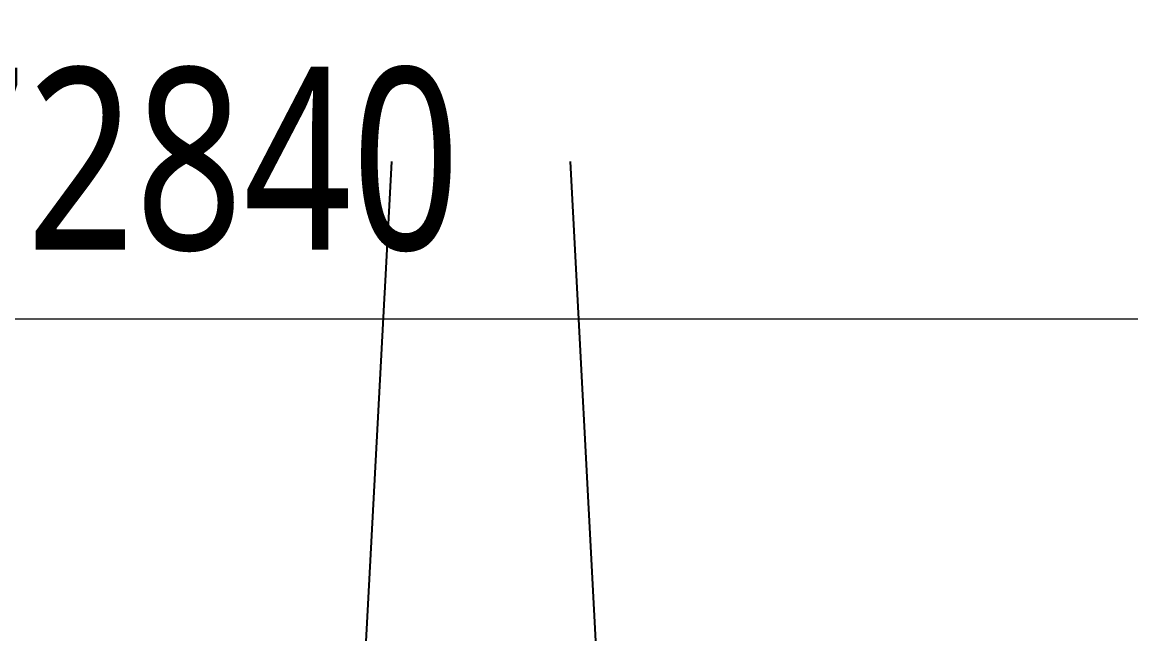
# Model space of a CAD drawing. Header units: millimetres. Extents: x -268744 to 115753, y -96240 to -10461.
# Drawn here: x -76485 to -60025, y -19534 to -10461 of the extents above; entities that cross this region are included whole.
import ezdxf

# ---------------------------------------------------------------- set-up
doc = ezdxf.new("R2010")
doc.units = ezdxf.units.MM
doc.layers.add('A-ANNO-DIMS', color=211, linetype='Continuous', lineweight=9)
doc.layers.add('A-ANNO-DIMS-900', color=211, linetype='Continuous', lineweight=9)
doc.layers.add('GC-DAY NEO', color=5, linetype='Continuous')
doc.styles.add('Trebuchet MS', font='trebuc.ttf', dxfattribs={"width": 0.8, "height": 2700})
doc.dimstyles.new('Arc_Length_-_3mm_Trebuchet_MS_3', dxfattribs={"dimscale": 304.8, "dimtxt": 2783.567448, "dimasz": 2.952756, "dimexe": 4.429134, "dimexo": 4.429134, "dimgap": 0.885827, "dimtad": 1, "dimdec": 0, "dimrnd": 10, "dimzin": 0, "dimdsep": 46, "dimtxsty": 'Trebuchet MS', "dimblk1": 'OBLIQUE', "dimblk2": 'OBLIQUE', "dimsah": 1, "dimcen": 0.09, "dimdle": 2.952756, "dimazin": 0, "dimtfac": 1, "dimtdec": 4, "dimtix": 1, "dimtmove": 0, "dimatfit": 3, "dimfxl": 1, "dimtvp": 1, "dimtfill": 1, "dimtolj": 1, "dimtzin": 0, "dimarcsym": 2})

# ---------------------------------------------------------------- blocks, each defined once
blk = doc.blocks.new('DIMBLOCK4-KHUNG KẾT CẤU BÈ PIN 1')
at = {"layer": 'A-ANNO-DIMS-900', "transparency": 16777216}
for p, q in [((-110909, -14861), (-110909, -13511)), ((-38074, -14861), (-38074, -13511)), ((-110909, -14861), (-38074, -14861)), ((-110909, -14861), (-110909, -18738)), ((-38074, -14861), (-38074, -18738))]:
    blk.add_line(p, q, dxfattribs=at)
at = {"layer": 'A-ANNO-DIMS-900', "lineweight": 70, "transparency": 16777216}
for p, q in [((-110909, -14861), (-110459, -14411)), ((-38074, -14861), (-37624, -14411)), ((-110909, -14861), (-111359, -15311)), ((-38074, -14861), (-38524, -15311))]:
    blk.add_line(p, q, dxfattribs=at)
at = {"layer": 'A-ANNO-DIMS-900', "color": 0, "transparency": 16777216, "insert": (-78030, -11136), "char_height": 2700, "width": 8492.24, "attachment_point": 1, "line_spacing_factor": 1.048425, "style": 'Trebuchet MS', "bg_fill": 3, "box_fill_scale": 1.25, "bg_fill_color": 256, "bg_fill_true_color": 13158600, "bg_fill_transparency": 0}
blk.add_mtext('72840', dxfattribs=at)
blk = doc.blocks.new('_Oblique')
at = {"color": 0, "linetype": 'ByBlock', "lineweight": -2}
blk.add_line((-0.5, -0.5), (0.5, 0.5), dxfattribs=at)

msp = doc.modelspace()

# ---------------------------------------------------------------- dimensions: what is measured, and where the dimension line sits
at = {"layer": 'A-ANNO-DIMS'}
dim = msp.add_linear_dim(base=(-38074, -14861.3), p1=(-110909, -20088.1), p2=(-38074, -20088.1), angle=0, dimstyle='Arc_Length_-_3mm_Trebuchet_MS_3', override={"dimpost": '<>', "dimfxl": 72835}, dxfattribs=at)
dim.commit()
dim.dimension.update_dxf_attribs({"geometry": 'DIMBLOCK4-KHUNG KẾT CẤU BÈ PIN 1', "text_midpoint": (-74491.5, -13217.6)})

# ---------------------------------------------------------------- next in the draw order: linework, layer by layer
at = {"layer": 'GC-DAY NEO'}
for p, q in [((-71423.6, -20515.7), (-70996.9, -12527.1)), ((-67923.6, -20516.5), (-68344.1, -12527.5))]:
    msp.add_line(p, q, dxfattribs=at)

doc.saveas('drawing.dxf')
